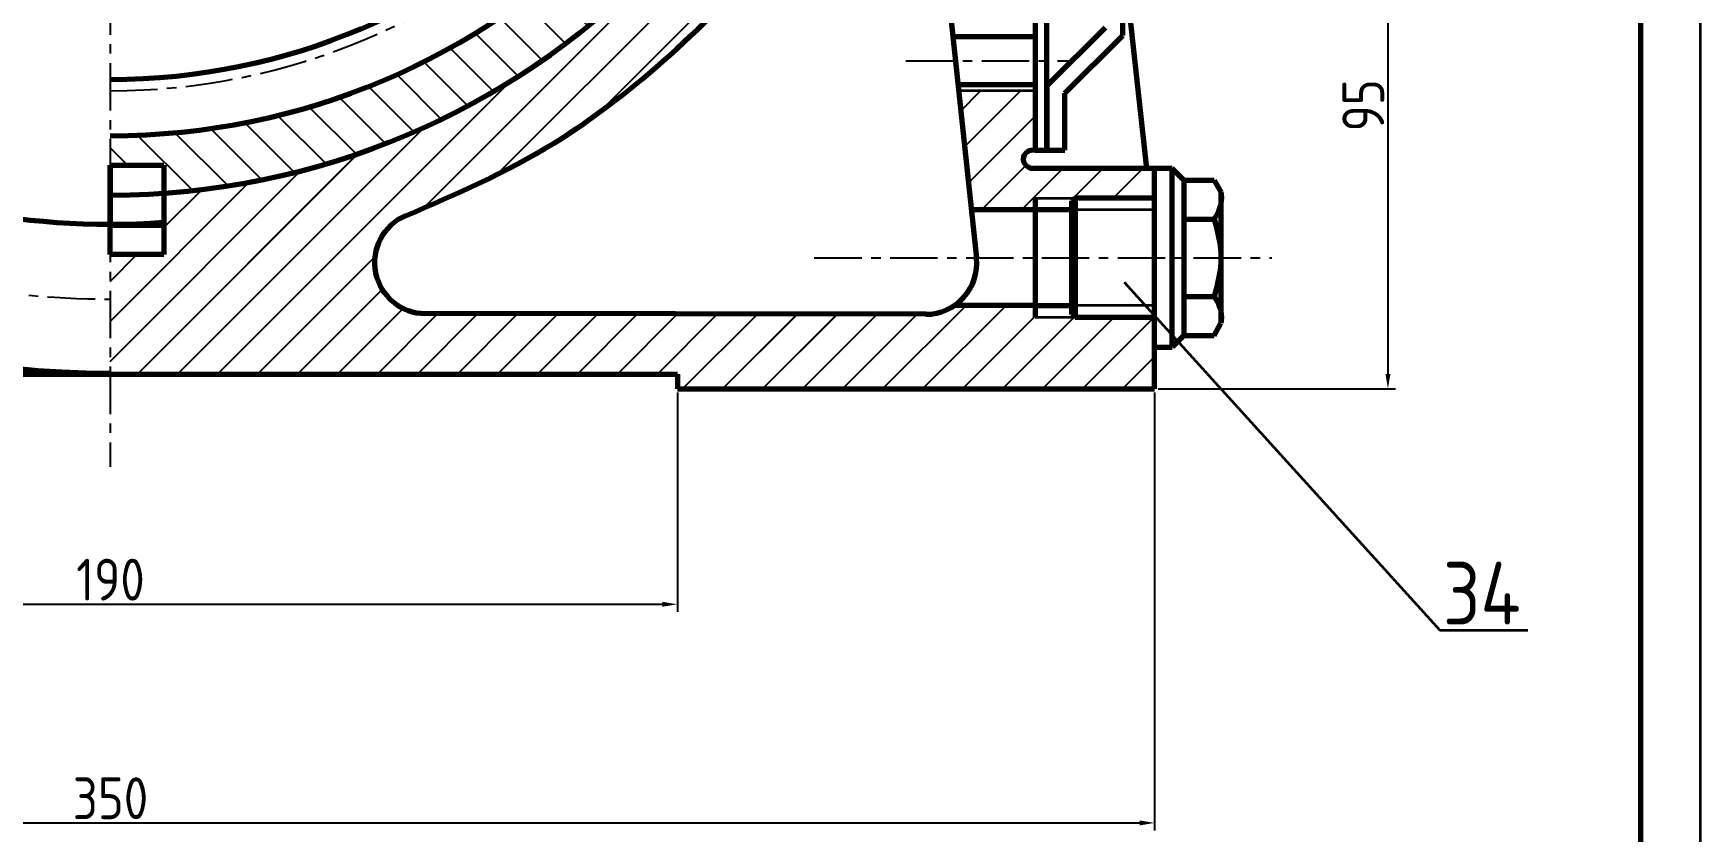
# Model space of a CAD drawing. Header units: millimetres. Extents: x -5 to 3318, y -968 to 297.
# Drawn here: x 3038.9 to 3318, y -545.2 to -411.6 of the extents above; entities that cross this region are included whole.
import ezdxf

# ---------------------------------------------------------------- set-up
doc = ezdxf.new("R2010")
doc.units = ezdxf.units.MM
doc.header["$LTSCALE"] = 0.25
doc.linetypes.add('CENTER', pattern=[50.800000000000004, 31.75, -6.35, 6.35, -6.35])
for name, color, linetype in [('中心线', 1, 'CENTER'), ('剖面线', 5, 'Continuous'), ('标注线', 6, 'Continuous')]:
    doc.layers.add(name, color=color, linetype=linetype)
doc.layers.add('粗实线', color=7, linetype='Continuous', lineweight=70)
doc.layers.add('细实线', color=7, linetype='Continuous', lineweight=35)
doc.styles.add('标注', font='gbenor.shx', dxfattribs={"height": 7, "bigfont": 'gbcbig.shx'})
doc.dimstyles.new('ISO-25', dxfattribs={"dimtxt": 7, "dimasz": 2.5, "dimexe": 1.25, "dimexo": 0.625, "dimtad": 1, "dimtxsty": '标注', "dimcen": 2.5, "dimadec": 0, "dimazin": 0, "dimtfac": 1, "dimtmove": 0, "dimatfit": 3, "dimfxl": 1, "dimarcsym": 0})
pattern_1 = [(44.99999999999999, (1713.881380572212, -1168.325432090005), (-3.347390469128526, 3.347390469128526), [])]

# ---------------------------------------------------------------- blocks, each defined once
blk = doc.blocks.new('*D32')
at = {"layer": 'Defpoints', "color": 0, "transparency": 16777216}
for p in [(2956.876960572213, -471.0869720900049), (3146.681260572212, -471.0869720900049), (3146.681260572212, -507.1521320900048)]:
    blk.add_point(p, dxfattribs=at)
at = {"layer": '标注线', "color": 0, "lineweight": -2, "transparency": 16777216}
for p, q in [((2956.876960572213, -471.7119720900049), (2956.876960572213, -508.4021320900048)), ((3146.681260572212, -471.7119720900049), (3146.681260572212, -508.4021320900048)), ((2959.376960572213, -507.1521320900048), (3144.181260572212, -507.1521320900048))]:
    blk.add_line(p, q, dxfattribs=at)
at = {"layer": '标注线', "color": 0, "transparency": 16777216}
for points in [[(2959.376960572213, -506.7354654233381), (2959.376960572213, -507.5687987566715), (2956.876960572213, -507.1521320900048)], [(3144.181260572212, -506.7354654233381), (3144.181260572212, -507.5687987566715), (3146.681260572212, -507.1521320900048)]]:
    blk.add_solid(points, dxfattribs=at)
at = {"layer": '标注线', "color": 0, "transparency": 16777216, "insert": (3051.779110572213, -503.0271320900048), "char_height": 7, "attachment_point": 5, "style": '标注'}
blk.add_mtext('190', dxfattribs=at)
blk = doc.blocks.new('*D33')
at = {"layer": 'Defpoints', "color": 0, "transparency": 16777216}
for p in [(2876.997700572213, -471.0869720900049), (3226.556260572212, -471.0869720900049), (3226.556260572212, -543.7497920900049)]:
    blk.add_point(p, dxfattribs=at)
at = {"layer": '标注线', "color": 0, "lineweight": -2, "transparency": 16777216}
for p, q in [((2876.997700572213, -471.7119720900049), (2876.997700572213, -544.9997920900049)), ((3226.556260572212, -471.7119720900049), (3226.556260572212, -544.9997920900049)), ((2879.497700572213, -543.7497920900049), (3224.056260572212, -543.7497920900049))]:
    blk.add_line(p, q, dxfattribs=at)
at = {"layer": '标注线', "color": 0, "transparency": 16777216}
for points in [[(2879.497700572213, -543.3331254233383), (2879.497700572213, -544.1664587566715), (2876.997700572213, -543.7497920900049)], [(3224.056260572212, -543.3331254233383), (3224.056260572212, -544.1664587566715), (3226.556260572212, -543.7497920900049)]]:
    blk.add_solid(points, dxfattribs=at)
at = {"layer": '标注线', "color": 0, "transparency": 16777216, "insert": (3051.776980572212, -539.6247920900049), "char_height": 7, "attachment_point": 5, "style": '标注'}
blk.add_mtext('350', dxfattribs=at)
blk = doc.blocks.new('*D35')
at = {"layer": 'Defpoints', "color": 0, "transparency": 16777216}
for p in [(3218.916860572212, -376.1826920900048), (3226.556260572212, -471.0869720900049), (3265.62198860437, -471.0869720900049)]:
    blk.add_point(p, dxfattribs=at)
at = {"layer": '标注线', "color": 0, "lineweight": -2, "transparency": 16777216}
for p, q in [((3219.541860572212, -376.1826920900048), (3266.87198860437, -376.1826920900048)), ((3265.62198860437, -378.6826920900048), (3265.62198860437, -468.5869720900049)), ((3227.181260572212, -471.0869720900049), (3266.87198860437, -471.0869720900049))]:
    blk.add_line(p, q, dxfattribs=at)
at = {"layer": '标注线', "color": 0, "transparency": 16777216}
for points in [[(3265.205321937704, -378.6826920900048), (3266.038655271037, -378.6826920900048), (3265.62198860437, -376.1826920900048)], [(3265.205321937704, -468.5869720900049), (3266.038655271037, -468.5869720900049), (3265.62198860437, -471.0869720900049)]]:
    blk.add_solid(points, dxfattribs=at)
at = {"layer": '标注线', "color": 0, "transparency": 16777216, "insert": (3261.49698860437, -423.6348320900044), "char_height": 7, "attachment_point": 5, "rotation": 90, "style": '标注'}
blk.add_mtext('95', dxfattribs=at)

msp = doc.modelspace()

# ---------------------------------------------------------------- hatches: boundary and pattern name
at = {"layer": '剖面线'}
h = msp.add_hatch(dxfattribs=at)
h.set_pattern_fill('ANSI31', color=256, scale=1.491)
h.set_pattern_definition(pattern_1)
edge = h.paths.add_edge_path()
edge.add_spline(control_points=[(3176.824535607769, -375.0600269131478), (3177.006787433505, -374.6908151935312), (3177.175638522435, -374.3166001047499), (3177.328004890068, -373.9362301942283)], knot_values=[15.07360305079668, 15.07360305079668, 15.07360305079668, 15.07360305079668, 15.36532639790861, 15.36532639790861, 15.36532639790861, 15.36532639790861], degree=3, periodic=0)
edge.add_spline(control_points=[(3177.328004890068, -373.9362301942283), (3177.441473753207, -373.6529646547945), (3177.545800288568, -373.3662856880578), (3177.639710773263, -373.0757177301799)], knot_values=[14.85635355497885, 14.85635355497885, 14.85635355497885, 14.85635355497885, 15.07360305079668, 15.07360305079668, 15.07360305079668, 15.07360305079668], degree=3, periodic=0)
edge.add_spline(control_points=[(3177.639710773263, -373.0757177301799), (3177.653069358699, -373.034384998243), (3177.722923351622, -372.8143673126045), (3177.786724490289, -372.5920897016506), (3177.834654097125, -372.4103224604902)], knot_values=[14.69216510718936, 14.69216510718936, 14.69216510718936, 14.69216510718936, 14.7230684292199, 14.85635355497885, 14.85635355497885, 14.85635355497885, 14.85635355497885], degree=3, periodic=0)
edge.add_spline(control_points=[(3177.834654097125, -372.4103224604902), (3177.927969581804, -372.0564347629331), (3178.006642371025, -371.6975192560844), (3178.071600813874, -371.3347777686088)], knot_values=[14.43266858860712, 14.43266858860712, 14.43266858860712, 14.43266858860712, 14.69216510718936, 14.69216510718936, 14.69216510718936, 14.69216510718936], degree=3, periodic=0)
edge.add_spline(control_points=[(3178.071600813874, -371.3347777686088), (3178.134092632991, -370.9858104222922), (3178.183891862545, -370.6333021415074), (3178.221825061798, -370.2783229791396)], knot_values=[14.1830257586727, 14.1830257586727, 14.1830257586727, 14.1830257586727, 14.43266858860712, 14.43266858860712, 14.43266858860712, 14.43266858860712], degree=3, periodic=0)
edge.add_spline(control_points=[(3178.221825061798, -370.2783229791396), (3178.26116566561, -369.9101733143898), (3178.287743393386, -369.5393660165015), (3178.302480261522, -369.1670947159245)], knot_values=[13.92412063439863, 13.92412063439863, 13.92412063439863, 13.92412063439863, 14.1830257586727, 14.1830257586727, 14.1830257586727, 14.1830257586727], degree=3, periodic=0)
edge.add_spline(control_points=[(3178.302480261522, -369.1670947159245), (3178.321305510462, -368.6915459194532), (3178.320808660812, -368.2136081406661), (3178.302911676517, -367.735769529115)], knot_values=[13.5933886653806, 13.5933886653806, 13.5933886653806, 13.5933886653806, 13.92412063439864, 13.92412063439864, 13.92412063439864, 13.92412063439864], degree=3, periodic=0)
edge.add_spline(control_points=[(3178.302911676517, -367.735769529115), (3178.28186358001, -367.1737981351997), (3178.236748672487, -366.6119639033911), (3178.170693351085, -366.0543142268035)], knot_values=[13.20442489989894, 13.20442489989894, 13.20442489989894, 13.20442489989894, 13.5933886653806, 13.5933886653806, 13.5933886653806, 13.5933886653806], degree=3, periodic=0)
edge.add_spline(control_points=[(3178.170693351085, -366.0543142268035), (3178.119191460194, -365.6195269577415), (3178.048659847986, -365.1448873008496), (3177.964565727273, -364.6756279983986), (3177.956948476026, -364.6337542113641)], knot_values=[12.87141275354939, 12.87141275354939, 12.87141275354939, 12.87141275354939, 13.17467930324547, 13.20442489989894, 13.20442489989894, 13.20442489989894, 13.20442489989894], degree=3, periodic=0)
edge.add_spline(control_points=[(3177.956948476026, -364.6337542113641), (3177.838601557242, -363.9831739019096), (3177.694734024231, -363.3426824412211), (3177.534667155257, -362.7080323031588)], knot_values=[12.40926445394978, 12.40926445394978, 12.40926445394978, 12.40926445394978, 12.87141275354939, 12.87141275354939, 12.87141275354939, 12.87141275354939], degree=3, periodic=0)
edge.add_spline(control_points=[(3177.534667155257, -362.7080323031588), (3177.173890873966, -361.2775881506644), (3176.730820195524, -359.8768185555241), (3176.312184762883, -358.4570888846507)], knot_values=[11.36762388208149, 11.36762388208149, 11.36762388208149, 11.36762388208149, 12.40926445394977, 12.40926445394977, 12.40926445394977, 12.40926445394977], degree=3, periodic=0)
edge.add_spline(control_points=[(3176.312184762883, -358.4570888846507), (3176.171846892054, -357.9811572658026), (3176.034254983152, -357.5030949687317), (3175.90342973697, -357.0210698378866)], knot_values=[11.01843791111975, 11.01843791111975, 11.01843791111975, 11.01843791111975, 11.36762388208149, 11.36762388208149, 11.36762388208149, 11.36762388208149], degree=3, periodic=0)
edge.add_spline(control_points=[(3175.90342973697, -357.0210698378866), (3175.829053347799, -356.7470303098241), (3175.610335371099, -355.9128694024569), (3175.418475698554, -355.0638605611281), (3175.309647891635, -354.4918878342019)], knot_values=[10.41697089317517, 10.41697089317517, 10.41697089317517, 10.41697089317517, 10.61548908769466, 11.01843791111975, 11.01843791111975, 11.01843791111975, 11.01843791111975], degree=3, periodic=0)
edge.add_spline(control_points=[(3175.309647891635, -354.4918878342019), (3175.226785364507, -354.0563823605277), (3175.155348036803, -353.6190304545269), (3175.098713963467, -353.1813679161691)], knot_values=[10.11016182702402, 10.11016182702402, 10.11016182702402, 10.11016182702402, 10.41697089317517, 10.41697089317517, 10.41697089317517, 10.41697089317517], degree=3, periodic=0)
edge.add_spline(control_points=[(3175.098713963467, -353.1813679161691), (3175.048711759175, -352.7949558083218), (3175.010248866577, -352.4083015588819), (3174.985650166856, -352.0224621525684)], knot_values=[9.83928020575723, 9.83928020575723, 9.83928020575723, 9.83928020575723, 10.11016182702402, 10.11016182702402, 10.11016182702402, 10.11016182702402], degree=3, periodic=0)
edge.add_spline(control_points=[(3174.985650166856, -352.0224621525684), (3174.964043780365, -351.6835582498795), (3174.953133718386, -351.3452830045228), (3174.954495453072, -351.0083526896562)], knot_values=[9.601350027782257, 9.601350027782257, 9.601350027782257, 9.601350027782257, 9.839280205757232, 9.839280205757232, 9.839280205757232, 9.839280205757232], degree=3, periodic=0)
edge.add_spline(control_points=[(3174.954495453072, -351.0083526896562), (3174.955528973864, -350.7526314469186), (3174.963631553353, -350.4976849393594), (3174.979491987966, -350.2438263216048)], knot_values=[9.420767283778853, 9.420767283778853, 9.420767283778853, 9.420767283778853, 9.601350027782255, 9.601350027782255, 9.601350027782255, 9.601350027782255], degree=3, periodic=0)
edge.add_spline(control_points=[(3174.979491987966, -350.2438263216048), (3175.000480558183, -349.9078878965563), (3175.03597378786, -349.5649747223686), (3175.087466698454, -349.2248341016523), (3175.088810831121, -349.2160278973513)], knot_values=[9.175444204260325, 9.175444204260325, 9.175444204260325, 9.175444204260325, 9.414414553772414, 9.420767283778853, 9.420767283778853, 9.420767283778853, 9.420767283778853], degree=3, periodic=0)
edge.add_spline(control_points=[(3175.088810831121, -349.2160278973513), (3175.123745635925, -348.9871494272764), (3175.165911849117, -348.7595275967192), (3175.214891479441, -348.5331815344073)], knot_values=[9.01033298551305, 9.01033298551305, 9.01033298551305, 9.01033298551305, 9.175444204260323, 9.175444204260323, 9.175444204260323, 9.175444204260323], degree=3, periodic=0)
edge.add_spline(control_points=[(3175.214891479441, -348.5331815344073), (3175.341491022472, -347.948136121316), (3175.513610145733, -347.3716139549125), (3175.724030845493, -346.8039453560492)], knot_values=[8.58356363864933, 8.58356363864933, 8.58356363864933, 8.58356363864933, 9.010332985513053, 9.010332985513053, 9.010332985513053, 9.010332985513053], degree=3, periodic=0)
edge.add_spline(control_points=[(3175.724030845493, -346.8039453560492), (3175.842660398191, -346.483909009619), (3175.973463732728, -346.1666866831213), (3176.115147456422, -345.8523375666854)], knot_values=[8.342962515366999, 8.342962515366999, 8.342962515366999, 8.342962515366999, 8.583563638649332, 8.583563638649332, 8.583563638649332, 8.583563638649332], degree=3, periodic=0)
edge.add_spline(control_points=[(3176.115147456422, -345.8523375666854), (3176.273144830298, -345.5017938797866), (3176.444672404952, -345.1548231449626), (3176.627936603005, -344.8115074425265)], knot_values=[8.074658262491583, 8.074658262491583, 8.074658262491583, 8.074658262491583, 8.342962515366999, 8.342962515366999, 8.342962515366999, 8.342962515366999], degree=3, periodic=0)
edge.add_spline(control_points=[(3176.627936603005, -344.8115074425265), (3176.817800939666, -344.4558274526511), (3177.020262495931, -344.1040705029965), (3177.233326848158, -343.7563278652968)], knot_values=[7.796691209807813, 7.796691209807813, 7.796691209807813, 7.796691209807813, 8.074658262491582, 8.074658262491582, 8.074658262491582, 8.074658262491582], degree=3, periodic=0)
edge.add_spline(control_points=[(3177.233326848158, -343.7563278652968), (3177.317828485802, -343.6184126201733), (3177.560858828793, -343.2312201576794), (3177.816165616509, -342.8490956587096), (3177.983925864531, -342.6039889032913)], knot_values=[7.485766538824896, 7.485766538824896, 7.485766538824896, 7.485766538824896, 7.596008683592395, 7.796691209807812, 7.796691209807812, 7.796691209807812, 7.796691209807812], degree=3, periodic=0)
edge.add_spline(control_points=[(3177.983925864531, -342.6039889032913), (3178.158518841907, -342.3488991623788), (3178.336334747312, -342.0954674885568), (3178.514962839714, -341.8430395988631)], knot_values=[7.276910387428235, 7.276910387428235, 7.276910387428235, 7.276910387428235, 7.485766538824898, 7.485766538824898, 7.485766538824898, 7.485766538824898], degree=3, periodic=0)
edge.add_spline(control_points=[(3178.514962839714, -341.8430395988631), (3178.861694126119, -341.3530570561354), (3179.21148556153, -340.8668565599188), (3179.546706006873, -340.3796529616827)], knot_values=[6.871504042472154, 6.871504042472154, 6.871504042472154, 6.871504042472154, 7.276910387428235, 7.276910387428235, 7.276910387428235, 7.276910387428235], degree=3, periodic=0)
edge.add_spline(control_points=[(3179.546706006873, -340.3796529616827), (3179.754829700092, -340.077169585078), (3179.957336824129, -339.7742995503352), (3180.15000795228, -339.4698976913136)], knot_values=[6.619804998041432, 6.619804998041432, 6.619804998041432, 6.619804998041432, 6.871504042472152, 6.871504042472152, 6.871504042472152, 6.871504042472152], degree=3, periodic=0)
edge.add_spline(control_points=[(3180.15000795228, -339.4698976913136), (3180.336485161666, -339.1752816284582), (3180.513748617735, -338.8792306472486), (3180.677972885639, -338.5807065122151)], knot_values=[6.376197479568896, 6.376197479568896, 6.376197479568896, 6.376197479568896, 6.619804998041432, 6.619804998041432, 6.619804998041432, 6.619804998041432], degree=3, periodic=0)
edge.add_spline(control_points=[(3180.677972885639, -338.5807065122151), (3180.807025358612, -338.3461170793606), (3180.928025742967, -338.1100004000625), (3181.039117654776, -337.8718526456801)], knot_values=[6.184763210473254, 6.184763210473254, 6.184763210473254, 6.184763210473254, 6.376197479568897, 6.376197479568897, 6.376197479568897, 6.376197479568897], degree=3, periodic=0)
edge.add_spline(control_points=[(3181.039117654776, -337.8718526456801), (3181.135478244284, -337.6652844299699), (3181.224383952617, -337.4571880853441), (3181.304623292597, -337.247234810239)], knot_values=[6.018714047022528, 6.018714047022528, 6.018714047022528, 6.018714047022528, 6.184763210473254, 6.184763210473254, 6.184763210473254, 6.184763210473254], degree=3, periodic=0)
edge.add_spline(control_points=[(3181.304623292597, -337.247234810239), (3181.366611878436, -337.0850362350853), (3181.423428138075, -336.9217293929185), (3181.474513483045, -336.75716268101)], knot_values=[5.890433420279844, 5.890433420279844, 5.890433420279844, 5.890433420279844, 6.018714047022528, 6.018714047022528, 6.018714047022528, 6.018714047022528], degree=3, periodic=0)
edge.add_spline(control_points=[(3181.474513483045, -336.75716268101), (3181.523154046501, -336.6004716065364), (3181.566599096481, -336.4426383635613), (3181.604366464564, -336.283532090005)], knot_values=[5.768291894783251, 5.768291894783251, 5.768291894783251, 5.768291894783251, 5.890433420279784, 5.890433420279844, 5.890433420279844, 5.890433420279844], degree=3, periodic=0)
edge.add_spline(control_points=[(3181.604366464564, -336.2835320900049), (3181.607378752468, -336.2708419310718), (3181.610354921801, -336.2581436737551), (3181.613295272954, -336.2454373470897)], knot_values=[5.758550007576385, 5.758550007576445, 5.758550007576445, 5.758550007576445, 5.768291894783311, 5.768291894783311, 5.768291894783311, 5.768291894783311], degree=3, periodic=0)
edge.add_spline(control_points=[(3181.613295272954, -336.2454373470897), (3181.652522928938, -336.0759203794379), (3181.685375443325, -335.9049671791709), (3181.71256610818, -335.7326466917809)], knot_values=[5.628582061527578, 5.628582061527578, 5.628582061527578, 5.628582061527578, 5.758550007576384, 5.758550007576384, 5.758550007576384, 5.758550007576384], degree=3, periodic=0)
edge.add_spline(control_points=[(3181.71256610818, -335.7326466917809), (3181.733292194535, -335.601295387145), (3181.750728603754, -335.4691496542642), (3181.765191243251, -335.3362400281659)], knot_values=[5.529513984754142, 5.529513984754142, 5.529513984754142, 5.529513984754142, 5.628582061527578, 5.628582061527578, 5.628582061527578, 5.628582061527578], degree=3, periodic=0)
edge.add_spline(control_points=[(3181.765191243251, -335.3362400281659), (3181.784042860339, -335.1629963143183), (3181.797841941235, -334.9884547198374), (3181.807288107149, -334.8126828688168)], knot_values=[5.400381716100617, 5.400381716100617, 5.400381716100617, 5.400381716100617, 5.529513984754142, 5.529513984754142, 5.529513984754142, 5.529513984754142], degree=3, periodic=0)
edge.add_spline(control_points=[(3181.807288107149, -334.8126828688168), (3181.818153963245, -334.6104937842422), (3181.823260158052, -334.4066768569469), (3181.823671540763, -334.2013350132863)], knot_values=[5.25184180463883, 5.25184180463883, 5.25184180463883, 5.25184180463883, 5.400381716100616, 5.400381716100616, 5.400381716100616, 5.400381716100616], degree=3, periodic=0)
edge.add_spline(control_points=[(3181.823671540763, -334.2013350132863), (3181.824413821876, -333.8308251020611), (3181.809871190356, -333.4553505164371), (3181.786299048212, -333.0755158920133)], knot_values=[4.98382283476897, 4.98382283476897, 4.98382283476897, 4.98382283476897, 5.251841804638832, 5.251841804638832, 5.251841804638832, 5.251841804638832], degree=3, periodic=0)
edge.add_spline(control_points=[(3181.786299048212, -333.0755158920133), (3181.760951773856, -332.6670773047875), (3181.725163822944, -332.2535972754742), (3181.686712907658, -331.835827583361)], knot_values=[4.695620331984137, 4.695620331984137, 4.695620331984137, 4.695620331984137, 4.98382283476897, 4.98382283476897, 4.98382283476897, 4.98382283476897], degree=3, periodic=0)
edge.add_spline(control_points=[(3181.686712907658, -331.835827583361), (3181.616805601409, -331.0762837964027), (3181.538095975685, -330.3025607050553), (3181.497325194604, -329.5191762238705)], knot_values=[4.171641631497643, 4.171641631497643, 4.171641631497643, 4.171641631497643, 4.695620331984136, 4.695620331984136, 4.695620331984136, 4.695620331984136], degree=3, periodic=0)
edge.add_spline(control_points=[(3181.497325194604, -329.5191762238705), (3181.485605203707, -329.2939840949787), (3181.472103728213, -328.9385716291606), (3181.469102367528, -328.5814499891305), (3181.469529998629, -328.4513457241675)], knot_values=[3.934758366596714, 3.934758366596714, 3.934758366596714, 3.934758366596714, 4.085381568728801, 4.171641631497644, 4.171641631497644, 4.171641631497644, 4.171641631497644], degree=3, periodic=0)
edge.add_spline(control_points=[(3181.469529998629, -328.4513457241675), (3181.470555659776, -328.1392943108967), (3181.48032862054, -327.8268983451837), (3181.500618089357, -327.516458521961)], knot_values=[3.727866036791341, 3.727866036791341, 3.727866036791341, 3.727866036791341, 3.934758366596713, 3.934758366596713, 3.934758366596713, 3.934758366596713], degree=3, periodic=0)
edge.add_spline(control_points=[(3181.500618089357, -327.516458521961), (3181.518999453899, -327.2352137239559), (3181.546012307026, -326.9555744419157), (3181.582972177092, -326.6792514010242)], knot_values=[3.540430704233455, 3.540430704233455, 3.540430704233455, 3.540430704233455, 3.727866036791342, 3.727866036791342, 3.727866036791342, 3.727866036791342], degree=3, periodic=0)
edge.add_spline(control_points=[(3181.582972177092, -326.6792514010242), (3181.614889791611, -326.4406257704177), (3181.654225508746, -326.2044732648975), (3181.701826556263, -325.9718956272544)], knot_values=[3.378566263666775, 3.378566263666775, 3.378566263666775, 3.378566263666775, 3.540430704233454, 3.540430704233454, 3.540430704233454, 3.540430704233454], degree=3, periodic=0)
edge.add_spline(control_points=[(3181.701826556263, -325.9718956272544), (3181.736389013478, -325.8030242458594), (3181.775308960903, -325.6360375382831), (3181.818910711634, -325.4713572442594)], knot_values=[3.261038749180803, 3.261038749180803, 3.261038749180803, 3.261038749180803, 3.378566263666776, 3.378566263666776, 3.378566263666776, 3.378566263666776], degree=3, periodic=0)
edge.add_spline(control_points=[(3181.818910711634, -325.4713572442594), (3181.85655494105, -325.329178027493), (3181.897688983268, -325.1887180097227), (3181.942521550537, -325.0502486022774)], knot_values=[3.159569596133719, 3.159569596133719, 3.159569596133719, 3.159569596133719, 3.261038749180803, 3.261038749180803, 3.261038749180803, 3.261038749180803], degree=3, periodic=0)
edge.add_spline(control_points=[(3181.942521550537, -325.0502486022774), (3181.999349937662, -324.8747290286535), (3182.062120863336, -324.7024078323366), (3182.131259400147, -324.533837781635)], knot_values=[3.030950410081107, 3.030950410081107, 3.030950410081107, 3.030950410081107, 3.159569596133718, 3.159569596133718, 3.159569596133718, 3.159569596133718], degree=3, periodic=0)
edge.add_spline(control_points=[(3182.131259400147, -324.533837781635), (3182.185055182724, -324.4026756510085), (3182.242706038463, -324.2737845354413), (3182.304412205703, -324.147424826715)], knot_values=[2.930873519720544, 2.930873519720544, 2.930873519720544, 2.930873519720544, 3.030950410081108, 3.030950410081108, 3.030950410081108, 3.030950410081108], degree=3, periodic=0)
edge.add_spline(control_points=[(3182.304412205703, -324.147424826715), (3182.364287622413, -324.0248140642312), (3182.42798128748, -323.9045867290145), (3182.49567614027, -323.7869807170997)], knot_values=[2.833765794815335, 2.833765794815335, 2.833765794815335, 2.833765794815335, 2.930873519720544, 2.930873519720544, 2.930873519720544, 2.930873519720544], degree=3, periodic=0)
edge.add_spline(control_points=[(3182.49567614027, -323.7869807170997), (3182.565492058603, -323.6656897860313), (3182.639563829176, -323.5471870182329), (3182.718092131756, -323.4317333795212)], knot_values=[2.73361541835131, 2.73361541835131, 2.73361541835131, 2.73361541835131, 2.833765794815335, 2.833765794815335, 2.833765794815335, 2.833765794815335], degree=3, periodic=0)
edge.add_spline(control_points=[(3182.874902032523, -323.2132078628199), (3182.934201507541, -323.134854429105), (3182.995768123402, -323.0580914112955), (3183.059671648684, -322.9830095370976)], knot_values=[2.598897145880499, 2.598897145880499, 2.598897145880499, 2.598897145880499, 2.669318551234864, 2.669318551234864, 2.669318551234864, 2.669318551234864], degree=3, periodic=0)
edge.add_line((3183.124070551944, -322.8934932856142), (3183.125110829025, -322.9030153947649))
edge.add_spline(control_points=[(3183.125560572212, -322.9071320900046), (3183.182015237789, -322.8434097299955), (3183.240223633698, -322.7809592049391), (3183.300071921552, -322.7197999936481)], knot_values=[2.514293644924961, 2.514293644925008, 2.514293644925008, 2.514293644925008, 2.57499180443779, 2.57499180443779, 2.57499180443779, 2.57499180443779], degree=3, periodic=0)
edge.add_spline(control_points=[(3183.496864602251, -322.5286891729809), (3183.580826297447, -322.451142117064), (3183.667466960076, -322.3759097338265), (3183.756519851256, -322.3030376647865)], knot_values=[2.36898719048788, 2.36898719048788, 2.36898719048788, 2.36898719048788, 2.449606929795862, 2.449606929795862, 2.449606929795862, 2.449606929795862], degree=3, periodic=0)
edge.add_spline(control_points=[(3183.756519851256, -322.3030376647865), (3183.863745069063, -322.2152951628719), (3183.974467453134, -322.1309745635704), (3184.088221381926, -322.0501555390846)], knot_values=[2.271916011862269, 2.271916011862269, 2.271916011862269, 2.271916011862269, 2.36898719048788, 2.36898719048788, 2.36898719048788, 2.36898719048788], degree=3, periodic=0)
edge.add_spline(control_points=[(3184.088221381926, -322.0501555390846), (3184.183157781271, -321.982705849525), (3184.280205707822, -321.917695071863), (3184.379094496568, -321.8551695194146)], knot_values=[2.190902650155141, 2.190902650155141, 2.190902650155141, 2.190902650155141, 2.271916011862269, 2.271916011862269, 2.271916011862269, 2.271916011862269], degree=3, periodic=0)
edge.add_spline(control_points=[(3184.379094496568, -321.8551695194146), (3184.499599127483, -321.7789766696886), (3184.622837356333, -321.7064742681303), (3184.748319401867, -321.6377461208947)], knot_values=[2.092180789209681, 2.092180789209681, 2.092180789209681, 2.092180789209681, 2.190902650155141, 2.190902650155141, 2.190902650155141, 2.190902650155141], degree=3, periodic=0)
edge.add_spline(control_points=[(3184.748319401867, -321.6377461208947), (3184.890217247531, -321.5600268265722), (3185.03498439213, -321.4871338908339), (3185.181912588586, -321.4191885013827)], knot_values=[1.980543946438678, 1.980543946438678, 1.980543946438678, 1.980543946438678, 2.092180789209681, 2.092180789209681, 2.092180789209681, 2.092180789209681], degree=3, periodic=0)
edge.add_spline(control_points=[(3185.181912588586, -321.4191885013827), (3185.340020151947, -321.3460733320222), (3185.500630135204, -321.2786872423359), (3185.662860012807, -321.2171812407037)], knot_values=[1.860412959891833, 1.860412959891833, 1.860412959891833, 1.860412959891833, 1.980543946438678, 1.980543946438678, 1.980543946438678, 1.980543946438678], degree=3, periodic=0)
edge.add_spline(control_points=[(3185.662860012807, -321.2171812407037), (3185.767894342396, -321.1773597124953), (3185.944221348716, -321.1150497337613), (3186.121771144555, -321.0597112243663), (3186.193054738423, -321.0385813260153)], knot_values=[1.730681758748708, 1.730681758748708, 1.730681758748708, 1.730681758748708, 1.808459525836678, 1.860412959891833, 1.860412959891833, 1.860412959891833, 1.860412959891833], degree=3, periodic=0)
edge.add_spline(control_points=[(3186.193054738423, -321.0385813260153), (3186.400550120315, -320.977075499925), (3186.609572801096, -320.9243096335813), (3186.819731822746, -320.878149064999)], knot_values=[1.579453445827762, 1.579453445827762, 1.579453445827762, 1.579453445827762, 1.730681758748708, 1.730681758748708, 1.730681758748708, 1.730681758748708], degree=3, periodic=0)
edge.add_spline(control_points=[(3187.652037679636, -320.7257294893624), (3187.373234641811, -320.7683778655662), (3187.095504900217, -320.8175766377211), (3186.819731822746, -320.878149064999)], knot_values=[1.381009919933923, 1.381009919933923, 1.381009919933923, 1.381009919933923, 1.579453445827762, 1.579453445827762, 1.579453445827762, 1.579453445827762], degree=3, periodic=0)
edge.add_spline(control_points=[(3186.819731822746, -320.878149064999), (3186.609572801096, -320.9243096335813), (3186.400550120315, -320.977075499925), (3186.193054738423, -321.0385813260153)], knot_values=[1.579453445827762, 1.579453445827762, 1.579453445827762, 1.579453445827762, 1.730681758748708, 1.730681758748708, 1.730681758748708, 1.730681758748708], degree=3, periodic=0)
edge.add_spline(control_points=[(3186.193054738423, -321.0385813260153), (3186.121771144555, -321.0597112243663), (3185.944221348716, -321.1150497337613), (3185.767894342396, -321.1773597124953), (3185.662860012807, -321.2171812407037)], knot_values=[1.730681758748708, 1.730681758748708, 1.730681758748708, 1.730681758748708, 1.782635192803863, 1.860412959891833, 1.860412959891833, 1.860412959891833, 1.860412959891833], degree=3, periodic=0)
edge.add_spline(control_points=[(3185.662860012807, -321.2171812407037), (3185.500630135204, -321.2786872423359), (3185.340020151947, -321.3460733320222), (3185.181912588586, -321.4191885013827)], knot_values=[1.860412959891833, 1.860412959891833, 1.860412959891833, 1.860412959891833, 1.980543946438678, 1.980543946438678, 1.980543946438678, 1.980543946438678], degree=3, periodic=0)
edge.add_spline(control_points=[(3185.181912588586, -321.4191885013827), (3185.03498439213, -321.4871338908339), (3184.890217247531, -321.5600268265722), (3184.748319401867, -321.6377461208947)], knot_values=[1.980543946438678, 1.980543946438678, 1.980543946438678, 1.980543946438678, 2.092180789209681, 2.092180789209681, 2.092180789209681, 2.092180789209681], degree=3, periodic=0)
edge.add_spline(control_points=[(3184.748319401867, -321.6377461208947), (3184.622837356333, -321.7064742681303), (3184.499599127483, -321.7789766696886), (3184.379094496568, -321.8551695194146)], knot_values=[2.092180789209681, 2.092180789209681, 2.092180789209681, 2.092180789209681, 2.190902650155141, 2.190902650155141, 2.190902650155141, 2.190902650155141], degree=3, periodic=0)
edge.add_spline(control_points=[(3184.379094496568, -321.8551695194146), (3184.280205707822, -321.917695071863), (3184.183157781271, -321.982705849525), (3184.088221381926, -322.0501555390846)], knot_values=[2.190902650155141, 2.190902650155141, 2.190902650155141, 2.190902650155141, 2.271916011862269, 2.271916011862269, 2.271916011862269, 2.271916011862269], degree=3, periodic=0)
edge.add_spline(control_points=[(3184.088221381926, -322.0501555390846), (3183.974467453134, -322.1309745635704), (3183.863745069063, -322.2152951628719), (3183.756519851256, -322.3030376647865)], knot_values=[2.271916011862269, 2.271916011862269, 2.271916011862269, 2.271916011862269, 2.36898719048788, 2.36898719048788, 2.36898719048788, 2.36898719048788], degree=3, periodic=0)
edge.add_spline(control_points=[(3183.756519851256, -322.3030376647865), (3183.667466960076, -322.3759097338265), (3183.580826297447, -322.451142117064), (3183.496864602251, -322.5286891729809)], knot_values=[2.36898719048788, 2.36898719048788, 2.36898719048788, 2.36898719048788, 2.449606929795862, 2.449606929795862, 2.449606929795862, 2.449606929795862], degree=3, periodic=0)
edge.add_spline(control_points=[(3183.496864602251, -322.5286891729809), (3183.42949640799, -322.5909104646678), (3183.363852918841, -322.654621930424), (3183.300071921552, -322.7197999936481)], knot_values=[2.449606929795862, 2.449606929795862, 2.449606929795862, 2.449606929795862, 2.514293644924961, 2.514293644924961, 2.514293644924961, 2.514293644924961], degree=3, periodic=0)
edge.add_spline(control_points=[(3183.300071921552, -322.7197999936481), (3183.240223633698, -322.7809592049391), (3183.182015237789, -322.8434097299955), (3183.125560572212, -322.9071320900046)], knot_values=[2.514293644924961, 2.514293644924961, 2.514293644924961, 2.514293644924961, 2.574991804437744, 2.574991804437744, 2.574991804437744, 2.574991804437791], degree=3, periodic=0)
edge.add_line((3183.125560572212, -322.9071320900046), (3184.044723658018, -331.3206320900049))
edge.add_line((3184.044723658019, -331.3206320900049), (3206.572600572213, -331.3206320900049))
edge.add_line((3206.572600572212, -331.3206320900049), (3206.572600572212, -321.2542520900049))
edge.add_line((3206.572600572212, -321.2542520900049), (3193.571080572212, -321.2542520900049))
edge.add_arc((3051.704560572212, -311.2602920900049), 142.2181026922805, 355.9703860256869, 360)
edge.add_line((3193.922663264493, -311.2602920900049), (3179.094791512815, -311.2602920900049))
edge.add_arc((3051.704560572212, -311.2602920900049), 127.3902309406032, -85.94234744913871, 0, ccw=False)
edge.add_line((3060.718720572213, -438.3312008716557), (3060.718720572213, -443.6610920900048))
edge.add_line((3060.718720572213, -443.6610920900048), (3060.718720572213, -448.6197320900048))
edge.add_line((3060.718720572213, -448.6197320900048), (3051.704560572213, -448.6197320900048))
edge.add_line((3051.704560572212, -448.6197320900048), (3051.704560572212, -468.6076520900049))
edge.add_line((3051.704560572212, -468.6076520900049), (3146.681260572213, -468.6076520900049))
edge.add_line((3146.681260572213, -468.6076520900049), (3146.681260572213, -471.0869720900048))
edge.add_line((3146.681260572213, -471.0869720900049), (3226.556260572213, -471.0869720900049))
edge.add_line((3226.556260572212, -471.0869720900049), (3226.556260572212, -464.0963120900049))
edge.add_line((3226.556260572212, -464.0963120900049), (3226.556260572212, -459.0652520900049))
edge.add_line((3226.556260572212, -459.0652520900048), (3213.256540572212, -459.0652520900048))
edge.add_line((3213.256540572212, -459.0652520900048), (3206.572600572212, -459.0652520900048))
edge.add_line((3206.572600572212, -459.0652520900048), (3206.572600572212, -457.1099120900049))
edge.add_line((3206.572600572212, -457.1099120900049), (3193.100969322733, -457.1099120900049))
edge.add_arc((3188.269056123993, -450.0925753558981), 8.520000000000021, 269.90139844035326, 304.55005254643964, ccw=False)
edge.add_line((3188.254393876954, -458.6125627396043), (3104.478397432029, -458.4683906533658))
edge.add_arc((3104.493059679069, -449.9484032696596), 8.51999999999997, 113.24707128101701, 269.90139844035326, ccw=False)
edge.add_spline(control_points=[(3101.159194861077, -442.1077562698672), (3109.671896195806, -438.4881320874906), (3125.608854601949, -431.4933070541639), (3146.03943173393, -415.3841931654648), (3162.458492994554, -398.5099775098224), (3170.445666524795, -385.4821505246875), (3173.942689004193, -379.6840569885745)], knot_values=[0.6129557029054922, 0.6129557029054922, 0.6129557029054922, 0.6129557029054922, 7.095510828506797, 12.82686414523783, 18.81066511117911, 23.56570593852113, 23.56570593852113, 23.56570593852113, 23.56570593852113], degree=3, periodic=0)
edge.add_arc((3181.238424671662, -384.0843570999773), 8.520000000000076, 141.9158495340905, 148.9044282047709, ccw=False)
edge.add_spline(control_points=[(3174.532284275099, -378.8290663390604), (3174.782990654461, -378.4628608369283), (3175.030901956492, -378.0956117501098), (3175.272431976782, -377.7259801145727)], knot_values=[16.08707759323963, 16.08707759323963, 16.08707759323963, 16.08707759323963, 16.39384706581308, 16.39384706581308, 16.39384706581308, 16.39384706581308], degree=3, periodic=0)
edge.add_spline(control_points=[(3175.272431976782, -377.7259801145727), (3175.571821262454, -377.2678020744594), (3175.861405760474, -376.8059632675609), (3176.134355317572, -376.3379135521374)], knot_values=[15.70682054217289, 15.70682054217289, 15.70682054217289, 15.70682054217289, 16.08707759323963, 16.08707759323963, 16.08707759323963, 16.08707759323963], degree=3, periodic=0)
edge.add_spline(control_points=[(3176.134355317572, -376.3379135521374), (3176.379480753556, -375.9175762129787), (3176.611189874949, -375.492229688452), (3176.824535607769, -375.0600269131478)], knot_values=[15.36532639790861, 15.36532639790861, 15.36532639790861, 15.36532639790861, 15.7068205421729, 15.7068205421729, 15.7068205421729, 15.7068205421729], degree=3, periodic=0)
h = msp.add_hatch(dxfattribs=at)
h.set_pattern_fill('ANSI31', color=256, scale=1.491, angle=90)
h.set_pattern_definition([(135, (1713.881380572212, -1168.325432090005), (-3.347390469128526, -3.347390469128526), [])])
h.paths.add_polyline_path([(3051.704560572212, -428.7042320900049), (3051.704560572212, -433.6671320900048), (3060.718720572213, -433.6671320900048), (3060.718720572213, -438.3312008716558, 0.3936199147789288), (3179.094791512816, -311.2602920900049), (3169.148500572212, -311.2602920900049, -0.4142135623730951)])
h = msp.add_hatch(dxfattribs=at)
h.set_pattern_fill('ANSI31', color=256, scale=1.491)
h.set_pattern_definition(pattern_1)
h.paths.add_polyline_path([(3119.387946290549, -419.1826263716681, -0.01779087459721341), (3111.543830084041, -423.7215421425941), (3111.365860572212, -423.8222720900048), (3111.153049017175, -423.9286024559166, -0.01107620391362523), (3106.104805216634, -426.4509354675263), (3105.355000572212, -426.8255720900049), (3104.695569291742, -427.1059822730537, -0.02575491234102308), (3092.504084072577, -431.9403228376119), (3055.760080572213, -468.6076520900049), (3069.962920572212, -468.6076520900049)])
h = msp.add_hatch(dxfattribs=at)
h.set_pattern_fill('ANSI31', color=256, scale=1.491)
h.set_pattern_definition(pattern_1)
edge = h.paths.add_edge_path()
edge.add_spline(control_points=[(3206.121040572213, -434.1911120900049), (3205.835338247185, -434.1181218889559), (3205.089177354035, -433.9274953912523), (3204.205509739126, -432.6766816001016), (3205.165058898871, -431.2159498865138), (3206.123007971874, -431.1446126658108), (3206.572600572212, -431.1111320900048)], knot_values=[0, 0, 0, 0, 0.2065841233009116, 0.5395300648589869, 0.8878531907062297, 1.195911626721226, 1.195911626721226, 1.195911626721226, 1.195911626721226], degree=3, periodic=0)
edge.add_line((3206.425149259429, -431.1111320900048), (3206.572600572212, -431.1111320900048))
edge.add_line((3206.572600572212, -431.1111320900048), (3206.572600572212, -430.8086720900048))
edge.add_line((3206.572600572212, -430.8086720900048), (3206.572600572212, -421.1938520900048))
edge.add_line((3206.572600572212, -421.1938520900048), (3193.759203109701, -421.1938520900048))
edge.add_line((3193.759203109701, -421.1938520900048), (3195.879978278273, -441.1050920900049))
edge.add_line((3195.879978278275, -441.1050920900049), (3206.572600572213, -441.1050920900049))
edge.add_line((3206.572600572212, -441.1050920900049), (3206.572600572212, -439.1497520900049))
edge.add_line((3206.572600572212, -439.1497520900049), (3213.256540572213, -439.1497520900049))
edge.add_line((3213.256540572212, -439.1497520900049), (3226.556260572213, -439.1497520900049))
edge.add_line((3226.556260572212, -439.1497520900049), (3226.556260572212, -434.1911120900049))
edge.add_line((3226.556260572212, -434.1911120900049), (3206.121040572212, -434.1911120900049))
h = msp.add_hatch(dxfattribs=at)
h.set_pattern_fill('ANSI31', color=256, scale=1.491)
h.set_pattern_definition(pattern_1)
h.paths.add_polyline_path([(3178.767580572212, -458.6136920900049), (3164.718100572213, -458.6136920900049), (3152.168140572212, -471.0869720900049), (3166.370980572212, -471.0869720900049)])

# ---------------------------------------------------------------- linework, layer by layer
at = {"layer": '中心线'}
for p, q in [((3051.704560572212, -99.0611720900049), (3051.704560572212, -484.1609120900048)), ((3184.931800572213, -416.1585320900049), (3212.761567895289, -416.1585320900049)), ((3169.600060572212, -449.1437120900049), (3246.169300572212, -449.1437120900049))]:
    msp.add_line(p, q, dxfattribs=at)
for radius, start, end in [(144.7974, 90, 270), (109.9293, 270, 90)]:
    msp.add_arc((3051.704560572212, -311.2602920900049), radius, start, end, dxfattribs=at)
at = {"layer": '粗实线'}
for p, q in [((3206.572600572212, -321.2542520900049), (3206.572600572212, -430.8086720900048)), ((3208.523680572212, -431.1111320900048), (3208.523680572212, -332.1470720900048)), ((3221.222740572212, -411.9496520900049), (3221.222740572212, -340.5648320900049)), ((3189.71050364452, -383.1819836309301), (3196.741135096852, -449.190201886851)), ((3225.282520572212, -434.1911120900049), (3221.222740572212, -397.5379758492677)), ((3206.572600572212, -412.1754320900048), (3192.744640572213, -412.1754320900048)), ((3218.291860572212, -410.6716520900048), (3208.523680572212, -420.3631520900049)), ((3211.531240572212, -421.5687320900049), (3221.222740572212, -411.9496520900049)), ((3206.572600572212, -420.2140520900049), (3193.647760572213, -420.2140520900049)), ((3208.523680572212, -420.3631520900049), (3208.523680572212, -431.1111320900048)), ((3211.531240572212, -431.1111320900048), (3211.531240572212, -421.5687320900049)), ((3206.572600572212, -431.1111320900048), (3206.572600572212, -430.8086720900048)), ((3206.572600572212, -431.1111320900048), (3211.531240572212, -431.1111320900048)), ((3051.704560572212, -433.6671320900048), (3060.718720572213, -433.6671320900048)), ((3051.704560572212, -448.6197320900048), (3051.704560572212, -433.6671320900048)), ((3051.704560572212, -433.6671320900048), (3051.704560572212, -443.6610920900048)), ((3060.718720572213, -433.6671320900048), (3060.718720572213, -443.6610920900048)), ((3226.556260572212, -434.1911120900049), (3206.121040572213, -434.1911120900049)), ((3226.556260572212, -464.0963120900049), (3226.556260572212, -434.1911120900049)), ((3229.487140572212, -434.1911120900049), (3226.556260572212, -434.1911120900049)), ((3229.487140572212, -464.0963120900049), (3229.487140572212, -434.1911120900049)), ((3229.487140572212, -434.1911120900049), (3231.442480572212, -436.1464520900049)), ((3231.442480572212, -436.1464520900049), (3229.487140572212, -434.1911120900049)), ((3231.442480572212, -436.1464520900049), (3236.550220572213, -436.1464520900049)), ((3231.442480572212, -436.1464520900049), (3231.442480572212, -462.1452320900048)), ((3236.550220572213, -436.1464520900049), (3237.679120572212, -438.0975320900048)), ((3237.679120572212, -438.0975320900048), (3237.679120572212, -460.1132120900047)), ((3206.572600572212, -439.1497520900049), (3206.572600572212, -441.1050920900049)), ((3213.256540572212, -439.1497520900049), (3212.655880572213, -439.6013120900049)), ((3212.655880572213, -439.6013120900049), (3212.655880572213, -458.6136920900049)), ((3226.556260572212, -439.1497520900049), (3213.256540572212, -439.1497520900049)), ((3213.256540572212, -439.1497520900049), (3213.256540572212, -459.0652520900048)), ((3051.704560572212, -443.6610920900048), (3060.718720572213, -443.6610920900048)), ((3060.718720572213, -443.6610920900048), (3060.718720572213, -448.6197320900048)), ((3206.572600572212, -441.1050920900049), (3195.901300572212, -441.1050920900049)), ((3212.655880572213, -441.1050920900049), (3206.572600572212, -441.1050920900049)), ((3206.572600572212, -441.1050920900049), (3206.572600572212, -457.1099120900049)), ((3206.572600572212, -441.1050920900049), (3206.572600572212, -459.0652520900048)), ((3231.442480572212, -442.6812920900048), (3236.550220572213, -442.6812920900048)), ((3060.718720572213, -448.6197320900048), (3051.704560572212, -448.6197320900048)), ((3206.572600572212, -457.1099120900049), (3193.100969322733, -457.1099120900049)), ((3206.572600572212, -457.1099120900049), (3212.655880572213, -457.1099120900049)), ((3231.442480572212, -455.6061320900048), (3236.550220572213, -455.6061320900048)), ((3188.254393876954, -458.6125627396043), (3104.478397432029, -458.4683906533661)), ((3212.655880572213, -458.6136920900049), (3213.256540572212, -459.0652520900048)), ((3213.256540572212, -459.0652520900048), (3226.556260572212, -459.0652520900048)), ((3236.550220572213, -462.1452320900048), (3237.679120572212, -460.1132120900047)), ((3231.442480572212, -462.1452320900048), (3229.487140572212, -464.0963120900049)), ((3231.442480572212, -462.1452320900048), (3236.550220572213, -462.1452320900048)), ((3226.556260572212, -471.0869720900049), (3226.556260572212, -464.0963120900049)), ((3226.556260572212, -464.0963120900049), (3229.487140572212, -464.0963120900049)), ((2956.876960572213, -468.6076520900049), (3146.681260572213, -468.6076520900049)), ((3146.681260572213, -468.6076520900049), (3146.681260572213, -471.0869720900049)), ((3146.681260572213, -471.0869720900049), (3226.556260572212, -471.0869720900049))]:
    msp.add_line(p, q, dxfattribs=at)
msp.add_lwpolyline([(2153.795360691392, -815.7621093918528), (3307.978362893858, -815.7621093918528), (3307.978362893858, 5.237890608147268), (2153.795360691392, 5.237890608147156)], dxfattribs=at)
for centre, radius, start, end in [((3051.704560572212, -311.2602920900049), 157.19826, 90, 270), ((3051.704560572212, -311.2602920900049), 132.2517, 90, 273.908260203446), ((3051.704560572212, -311.2602920900049), 127.3902309406032, 270, 90), ((3051.704560572212, -311.2602920900049), 117.4439400000001, 270, 90), ((3051.704560572212, -311.2602920900049), 108.0245074895143, 270, 90), ((3104.493059679069, -449.9484032696596), 8.52, 113.0353316962079, 269.9013984403468), ((3188.269056123993, -450.0925753558982), 8.52, 269.9013984403468, 6.079735152930543)]:
    msp.add_arc(centre, radius, start, end, dxfattribs=at)
msp.add_open_spline([(3101.159194861077, -442.1077562698672), (3109.671896195806, -438.4881320874906), (3125.608854601949, -431.4933070541639), (3146.03943173393, -415.3841931654648), (3162.458492994554, -398.5099775098224), (3170.445666524795, -385.4821505246875), (3173.942689004193, -379.6840569885745)], degree=3, knots=[0.6129557029054922, 0.6129557029054922, 0.6129557029054922, 0.6129557029054922, 7.095510828506797, 12.82686414523783, 18.81066511117911, 23.56570593852113, 23.56570593852113, 23.56570593852113, 23.56570593852113], dxfattribs=at)
for points in [[(3206.572600572212, -431.1111320900048), (3205.294600572213, -431.4093320900048), (3204.540580572213, -432.6873320900047), (3205.294600572213, -433.8886520900051), (3206.121040572213, -434.191112090005)], [(3237.679120572212, -438.0975320900047), (3237.679120572212, -440.0528720900051), (3236.550220572213, -442.6812920900047)], [(3236.550220572213, -442.6812920900047), (3237.679120572212, -449.143712090005), (3236.550220572213, -455.6061320900048)], [(3236.550220572215, -455.6061320899944), (3237.679120572212, -458.1621320900047), (3237.679120572212, -460.1132120900047)]]:
    msp.add_spline(points, degree=3, dxfattribs=at)
at = {"layer": '细实线'}
for p, q in [((3206.572600572212, -421.1938520900048), (3193.720180572212, -421.1938520900048)), ((3206.572600572212, -439.1497520900049), (3213.256540572212, -439.1497520900049)), ((3226.556260572212, -441.1050920900049), (3213.256540572212, -441.1050920900049)), ((3221.488401704757, -453.2536675920944), (3274.31383380165, -511.4957496372193)), ((3226.556260572212, -457.1099120900049), (3213.256540572212, -457.1099120900049)), ((3206.572600572212, -459.0652520900048), (3213.256540572212, -459.0652520900048)), ((3274.31383380165, -511.4957496372193), (3289.028220202215, -511.4957496372192))]:
    msp.add_line(p, q, dxfattribs=at)
msp.add_lwpolyline([(2128.978362893858, -825.7621093918528), (3317.978362893858, -825.7621093918528), (3317.978362893858, 15.23789060814715), (2128.978362893858, 15.23789060814715)], close=True, dxfattribs=at)

# ---------------------------------------------------------------- texts
at = {"layer": '细实线', "insert": (3274.829594620156, -500.0501285448669), "char_height": 10.5, "attachment_point": 1, "style": '标注'}
msp.add_mtext_dynamic_manual_height_columns('34', width=26.22766082702583, gutter_width=35, heights=[0], dxfattribs=at)

# ---------------------------------------------------------------- dimensions: what is measured, and where the dimension line sits
at = {"layer": '标注线'}
dim = msp.add_linear_dim(base=(3265.62198860437, -471.0869720900049), p1=(3218.916860572212, -376.1826920900048), p2=(3226.556260572212, -471.0869720900049), angle=90, text='95', dimstyle='ISO-25', dxfattribs=at)
dim.commit()
dim.dimension.update_dxf_attribs({"geometry": '*D35', "text_midpoint": (3261.49698860437, -423.6348320900044)})
for base, p1, p2, text, picture, middle in [((3226.556260572212, -543.7497920900049), (2876.997700572213, -471.0869720900049), (3226.556260572212, -471.0869720900049), '350', '*D33', (3051.776980572212, -539.6247920900049)), ((3146.681260572212, -507.1521320900048), (2956.876960572213, -471.0869720900049), (3146.681260572212, -471.0869720900049), '190', '*D32', (3051.779110572213, -503.0271320900048))]:
    dim = msp.add_linear_dim(base=base, p1=p1, p2=p2, text=text, dimstyle='ISO-25', dxfattribs=at)
    dim.commit()
    dim.dimension.update_dxf_attribs({"geometry": picture, "text_midpoint": middle})

doc.saveas('drawing.dxf')
